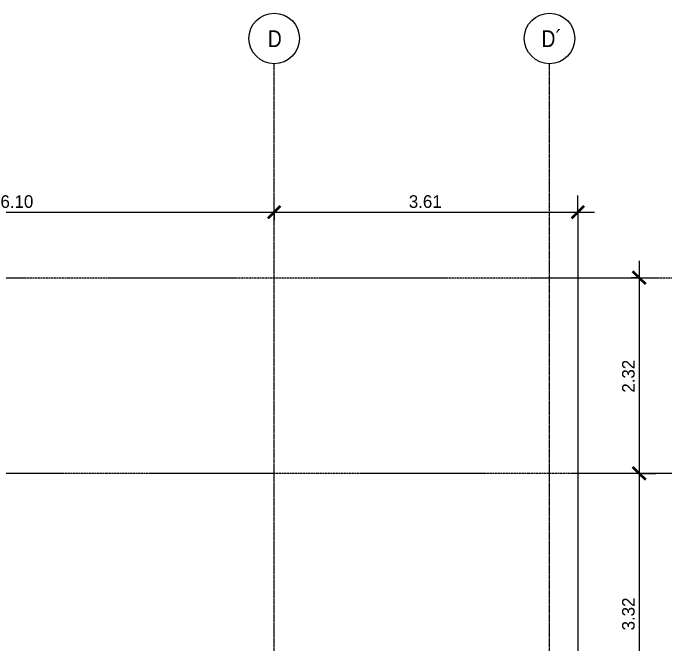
# Model space of a CAD drawing. Header units: centimetres. Extents: x -6111 to 13767, y -285 to 1600.
# Drawn here: x -554 to 229, y 643 to 1392 of the extents above; entities that cross this region are included whole.
import ezdxf

# ---------------------------------------------------------------- set-up
doc = ezdxf.new("R2010")
doc.units = ezdxf.units.CM
doc.linetypes.add('Centre', pattern=[3.175, 0.635, -0.475, 1.59, -0.475])
doc.linetypes.add('Grid Line', pattern=[2.2225, 1.27, -0.3175, 0.3175, -0.3175])
for name, color, linetype, lineweight in [('A-ANNO-DIMS', 7, 'Continuous', 9), ('A-ANNO-DIMS-100', 7, 'Continuous', 9), ('A-FLOR-LEVL', 7, 'Continuous', 9), ('S-GRID', 7, 'Continuous', 9), ('S-GRID-IDEN', 7, 'Continuous', 9)]:
    doc.layers.add(name, color=color, linetype=linetype, lineweight=lineweight)
doc.styles.add('Century Gothic_1', font='GOTHIC.TTF', dxfattribs={"height": 15})
doc.styles.add('Saira Condensed', font='SairaCondensed-Regular.ttf', dxfattribs={"height": 20})
doc.dimstyles.new('FCA_N_Cotas_E100', dxfattribs={"dimscale": 30.48, "dimtxt": 15.662524, "dimasz": 0.492126, "dimexe": 0.656168, "dimexo": 0.656168, "dimgap": 0.032808, "dimtad": 1, "dimlfac": 0.01, "dimrnd": 0.01, "dimzin": 0, "dimdsep": 46, "dimtxsty": 'Century Gothic_1', "dimblk1": 'OBLIQUE', "dimblk2": 'OBLIQUE', "dimsah": 1, "dimcen": 0.09, "dimdle": 0.656168, "dimadec": 3, "dimazin": 2, "dimtfac": 1, "dimtdec": 4, "dimtix": 1, "dimtmove": 0, "dimatfit": 3, "dimfxl": 1, "dimtvp": 1, "dimtolj": 1, "dimtzin": 0, "dimarcsym": 2})

# ---------------------------------------------------------------- blocks, each defined once
blk = doc.blocks.new('Grid - 3mm-1819951-Elevación Eje 2')
at = {"layer": 'S-GRID-IDEN', "color": 253, "true_color": 0xaaaaaa}
blk.add_circle((-2548.66, 1361.67), 30, dxfattribs=at)
blk = doc.blocks.new('DIMBLOCK10-Elevación Eje 2')
at = {"layer": 'A-ANNO-DIMS-100'}
for p, q in [((-853.23, 1155.23), (-853.23, 1175.23)), ((-243.23, 1155.23), (-243.23, 1175.23)), ((-853.23, 1155.23), (-243.23, 1155.23)), ((-853.23, 1155.23), (-853.23, 1145.83)), ((-243.23, 1155.23), (-243.23, 1145.83))]:
    blk.add_line(p, q, dxfattribs=at)
at = {"layer": 'A-ANNO-DIMS-100', "lineweight": 35}
for p, q in [((-853.23, 1155.23), (-845.73, 1162.73)), ((-243.23, 1155.23), (-235.73, 1162.73)), ((-853.23, 1155.23), (-860.73, 1147.73)), ((-243.23, 1155.23), (-250.73, 1147.73))]:
    blk.add_line(p, q, dxfattribs=at)
at = {"layer": 'A-ANNO-DIMS-100', "color": 0, "insert": (-568.62, 1175.45), "char_height": 15, "width": 48.9267, "attachment_point": 1, "line_spacing_factor": 0.984502, "style": 'Century Gothic_1'}
blk.add_mtext('6.10', dxfattribs=at)
blk = doc.blocks.new('_Oblique')
at = {"color": 0, "linetype": 'ByBlock', "lineweight": -2}
blk.add_line((-0.5, -0.5), (0.5, 0.5), dxfattribs=at)
blk = doc.blocks.new('DIMBLOCK11-Elevación Eje 2')
at = {"layer": 'A-ANNO-DIMS-100'}
for p, q in [((-243.23, 1155.23), (-243.23, 1175.23)), ((117.61, 1155.23), (117.61, 1175.23)), ((-243.23, 1155.23), (137.61, 1155.23)), ((-243.23, 1155.23), (-243.23, 1145.83)), ((117.61, 1155.23), (117.61, 535.53))]:
    blk.add_line(p, q, dxfattribs=at)
at = {"layer": 'A-ANNO-DIMS-100', "lineweight": 35}
for p, q in [((-243.23, 1155.23), (-235.73, 1162.73)), ((117.61, 1155.23), (125.11, 1162.73)), ((-243.23, 1155.23), (-250.73, 1147.73)), ((117.61, 1155.23), (110.11, 1147.73))]:
    blk.add_line(p, q, dxfattribs=at)
at = {"layer": 'A-ANNO-DIMS-100', "color": 0, "insert": (-83.2, 1175.45), "char_height": 15, "width": 48.9267, "attachment_point": 1, "line_spacing_factor": 0.984502, "style": 'Century Gothic_1'}
blk.add_mtext('3.61', dxfattribs=at)
blk = doc.blocks.new('DIMBLOCK12-Elevación Eje 2')
at = {"layer": 'A-ANNO-DIMS-100'}
for p, q in [((190.49, 1097.51), (190.49, 845.1)), ((190.49, 1077.51), (181.1, 1077.51)), ((190.49, 1077.51), (210.49, 1077.51)), ((190.49, 845.1), (181.1, 845.1)), ((190.49, 845.1), (210.49, 845.1))]:
    blk.add_line(p, q, dxfattribs=at)
at = {"layer": 'A-ANNO-DIMS-100', "lineweight": 35}
for p, q in [((190.49, 1077.51), (182.99, 1085.01)), ((190.49, 1077.51), (197.99, 1070.01)), ((190.49, 845.1), (182.99, 852.6)), ((190.49, 845.1), (197.99, 837.6))]:
    blk.add_line(p, q, dxfattribs=at)
at = {"layer": 'A-ANNO-DIMS-100', "color": 0, "insert": (170.26, 940.92), "char_height": 15, "width": 48.9267, "attachment_point": 1, "rotation": 90, "line_spacing_factor": 0.984502, "style": 'Century Gothic_1'}
blk.add_mtext('2.32', dxfattribs=at)
blk = doc.blocks.new('DIMBLOCK13-Elevación Eje 2')
at = {"layer": 'A-ANNO-DIMS-100', "lineweight": 35}
for p, q in [((190.49, 845.1), (182.99, 852.6)), ((190.49, 845.1), (197.99, 837.6)), ((190.49, 512.77), (182.99, 520.27)), ((190.49, 512.77), (197.99, 505.27))]:
    blk.add_line(p, q, dxfattribs=at)
at = {"layer": 'A-ANNO-DIMS-100'}
for p, q in [((190.49, 845.1), (181.1, 845.1)), ((190.49, 845.1), (190.49, 512.77)), ((190.49, 845.1), (210.49, 845.1)), ((190.49, 512.77), (137.61, 512.77)), ((190.49, 512.77), (210.49, 512.77))]:
    blk.add_line(p, q, dxfattribs=at)
at = {"layer": 'A-ANNO-DIMS-100', "color": 0, "insert": (170.26, 658.55), "char_height": 15, "width": 48.9267, "attachment_point": 1, "rotation": 90, "line_spacing_factor": 0.984502, "style": 'Century Gothic_1'}
blk.add_mtext('3.32', dxfattribs=at)

msp = doc.modelspace()

# ---------------------------------------------------------------- linework, layer by layer
at = {"layer": 'A-FLOR-LEVL', "color": 253, "linetype": 'Centre', "true_color": 0xaaaaaa}
for p, q in [((-3737.492, 1077.508), (229.437, 1077.508)), ((229.437, 845.103), (-3737.492, 845.103))]:
    msp.add_line(p, q, dxfattribs=at)
at = {"layer": 'S-GRID', "color": 253, "linetype": 'Grid Line', "true_color": 0xaaaaaa}
for p, q in [((-243.229, -138.768), (-243.229, 1331.674)), ((84.057, -138.768), (84.057, 1331.674))]:
    msp.add_line(p, q, dxfattribs=at)

# ---------------------------------------------------------------- block references
at = {"layer": 'S-GRID-IDEN', "color": 253, "true_color": 0xaaaaaa}
for p in [(2305.433, 0), (2632.719, 0)]:
    msp.add_blockref('Grid - 3mm-1819951-Elevación Eje 2', p, dxfattribs=at)

# ---------------------------------------------------------------- texts
at = {"layer": 'S-GRID-IDEN', "color": 253, "true_color": 0xaaaaaa, "char_height": 20, "attachment_point": 1, "style": 'Saira Condensed'}
for s, insert, width in [('D', (-250.803, 1371.354), 17.63712), ('D´', (74.483, 1371.354), 22.44725)]:
    msp.add_mtext(s, dxfattribs=dict(at, insert=insert, width=width))

# ---------------------------------------------------------------- dimensions: what is measured, and where the dimension line sits
at = {"layer": 'A-ANNO-DIMS'}
for base, p1, p2, override, picture, middle in [((-243.229, 1155.226), (-853.229, 1165.832), (-243.229, 1165.832), {"dimpost": '<>', "dimfxl": 610}, 'DIMBLOCK10-Elevación Eje 2', (-548.229, 1164.103)), ((117.609, 1155.226), (-243.229, 1165.832), (117.609, 515.53), {"dimpost": '<>', "dimfxl": 743.704889}, 'DIMBLOCK11-Elevación Eje 2', (-62.81, 1164.103))]:
    dim = msp.add_linear_dim(base=base, p1=p1, p2=p2, dimstyle='FCA_N_Cotas_E100', override=override, dxfattribs=at)
    dim.commit()
    dim.dimension.update_dxf_attribs({"geometry": picture, "text_midpoint": middle})
for base, p1, p2, override, picture, middle in [((190.491, 845.103), (201.098, 1077.508), (201.098, 845.103), {"dimpost": '<>', "dimfxl": 232.405176}, 'DIMBLOCK12-Elevación Eje 2', (181.614, 961.305)), ((190.491, 512.77), (201.098, 845.103), (117.615, 512.77), {"dimpost": '<>', "dimfxl": 342.65756}, 'DIMBLOCK13-Elevación Eje 2', (181.614, 678.937))]:
    dim = msp.add_linear_dim(base=base, p1=p1, p2=p2, angle=90, dimstyle='FCA_N_Cotas_E100', override=override, dxfattribs=at)
    dim.commit()
    dim.dimension.update_dxf_attribs({"geometry": picture, "text_midpoint": middle})

doc.saveas('drawing.dxf')
